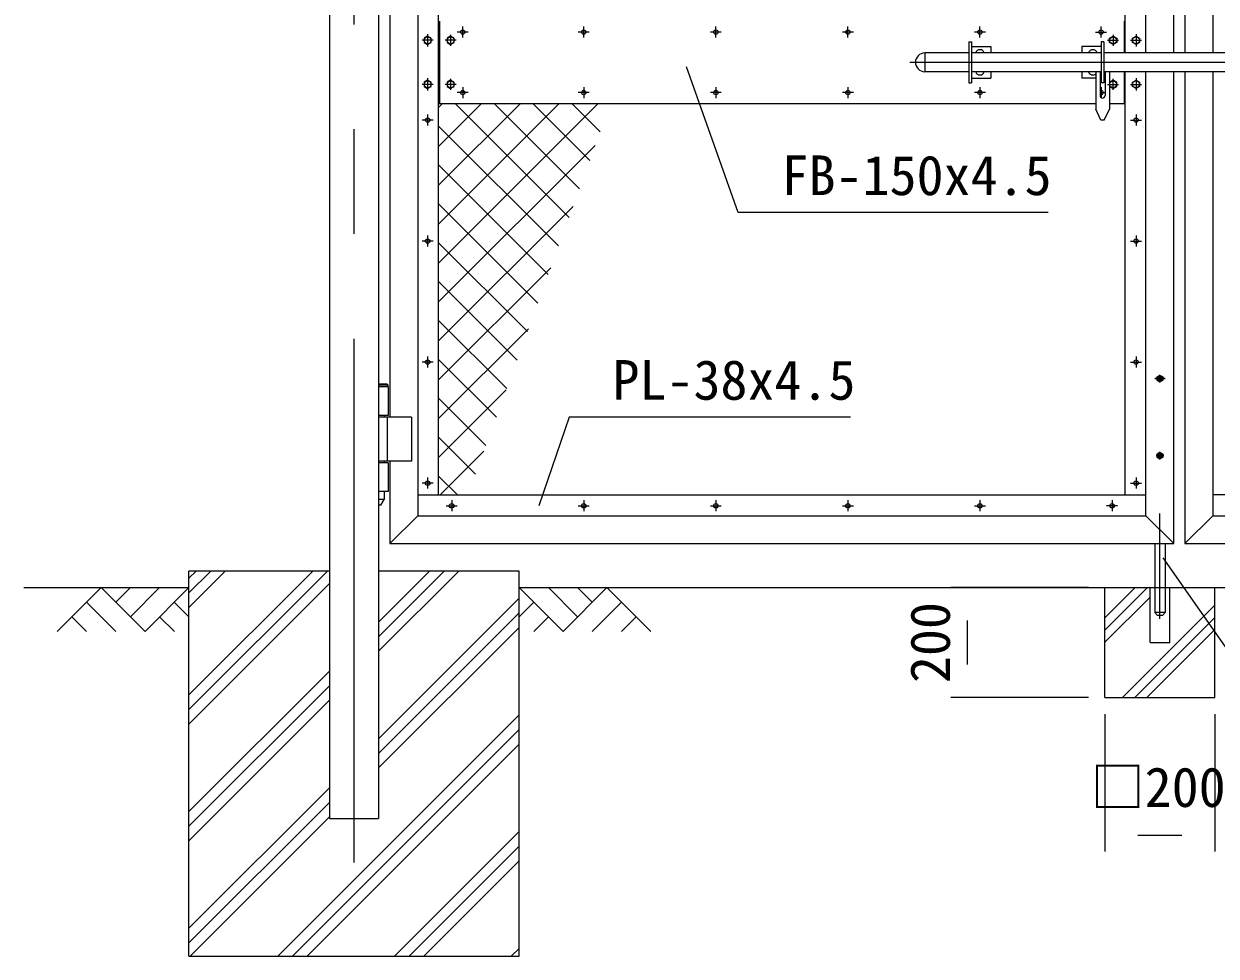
# Model space of a CAD drawing. Units: millimetres, scale not verified. Extents: x -6300 to 6300, y -4455 to 4455.
# Drawn here: x -3421 to -1255, y -2481 to -786 of the extents above; entities that cross this region are included whole.
import ezdxf
from ezdxf.enums import TextEntityAlignment as Align

# ---------------------------------------------------------------- set-up
doc = ezdxf.new("R2010")
doc.units = ezdxf.units.MM
doc.header["$LTSCALE"] = 30
doc.linetypes.add('USER1', pattern=[50.8, 31.75, -6.35, 6.35, -6.35])
doc.linetypes.add('USER3', pattern=[0.375, 0.25, -0.125])
for name, color, linetype, lineweight in [('0-0_D-STR1', 1, 'Continuous', 18), ('0-1_D-BMK', 2, 'USER1', 13), ('0-2_D-DCR-HCH', 7, 'Continuous', 9), ('0-3_D-STR4', 7, 'Continuous', 9), ('0-4_D-STR2', 7, 'Continuous', 9), ('0-5_D-STR3', 3, 'Continuous', 13), ('0-6_D-BGD', 7, 'Continuous', 9), ('0-7_D-STR-DIM', 7, 'Continuous', 9), ('0-9_D-STR-TXT', 7, 'Continuous', 9)]:
    doc.layers.add(name, color=color, linetype=linetype, lineweight=lineweight)
doc.styles.add('ＭＳ ゴシック', font='')
doc.styles.get('ＭＳ ゴシック').set_extended_font_data('MS Gothic')

msp = doc.modelspace()

# ---------------------------------------------------------------- linework, layer by layer
at = {"layer": '0-0_D-STR1'}
for p, q in [((-2865.93, 34.48), (-2865.93, -2230.52)), ((-2776.83, 34.48), (-2776.83, -2230.52)), ((-2705.58, -31.32), (-2705.58, -1679.72)), ((-1382.18, -838.52), (-1382.18, -31.32)), ((-2756.38, -210.52), (-2756.38, -1500.52)), ((-1382.18, -1679.72), (-1382.18, -872.52)), ((-1311.38, -872.52), (-1311.38, -1730.52)), ((-1260.58, -872.52), (-1260.58, -1679.72)), ((-2756.38, -1580.52), (-2756.38, -1730.52)), ((-2705.58, -1679.72), (-2756.38, -1730.52)), ((-2705.58, -1679.72), (-1382.18, -1679.72)), ((-1331.38, -1730.52), (-1382.18, -1679.72)), ((-1260.58, -1679.72), (-1311.38, -1730.52)), ((-2865.93, -2230.52), (-2776.83, -2230.52))]:
    msp.add_line(p, q, dxfattribs=at)
for points in [[(-1331.38, -838.52), (-1331.38, 19.48), (-2756.38, 19.48), (-2756.38, -130.52)], [(113.62, -130.52), (113.62, 19.48), (-1311.38, 19.48), (-1311.38, -838.52)], [(-1260.58, -1679.72), (62.82, -1679.72), (62.82, -31.32), (-1260.58, -31.32), (-1260.58, -838.52)], [(-2756.38, -1730.52), (-1331.38, -1730.52), (-1331.38, -872.52)], [(-1311.38, -1730.52), (113.62, -1730.52), (113.62, -1580.52)]]:
    msp.add_lwpolyline(points, dxfattribs=at)
at = {"layer": '0-1_D-BMK'}
for p, q in [((-2821.38, -2310.52), (-2821.38, 124.48)), ((-2613.91, -800.52), (-2633.86, -800.52)), ((-2623.88, -810.49), (-2623.88, -790.54)), ((-2393.91, -800.52), (-2413.86, -800.52)), ((-2403.88, -810.49), (-2403.88, -790.54)), ((-2153.91, -800.52), (-2173.86, -800.52)), ((-2163.88, -810.49), (-2163.88, -790.54)), ((-1913.91, -800.52), (-1933.86, -800.52)), ((-1923.88, -810.49), (-1923.88, -790.54)), ((-1673.91, -800.52), (-1693.86, -800.52)), ((-1683.88, -810.49), (-1683.88, -790.54)), ((-1473.86, -800.52), (-1453.91, -800.52)), ((-1463.88, -810.49), (-1463.88, -790.54)), ((-2677.58, -815.52), (-2697.58, -815.52)), ((-2687.58, -804.38), (-2687.58, -826.66)), ((-2635.88, -815.52), (-2655.88, -815.52)), ((-2645.88, -805.52), (-2645.88, -825.52)), ((-1451.88, -815.52), (-1431.88, -815.52)), ((-1441.88, -805.52), (-1441.88, -825.52)), ((-1410.18, -815.52), (-1390.18, -815.52)), ((-1400.18, -804.38), (-1400.18, -826.66)), ((-891.13, -855.52), (-1811.13, -855.52)), ((-2687.58, -884.38), (-2687.58, -906.66)), ((-2645.88, -885.52), (-2645.88, -905.52)), ((-1441.88, -905.52), (-1441.88, -885.52)), ((-1400.18, -884.38), (-1400.18, -906.66)), ((-2677.58, -895.52), (-2697.58, -895.52)), ((-2635.88, -895.52), (-2655.88, -895.52)), ((-2623.88, -900.54), (-2623.88, -920.49)), ((-2403.88, -900.54), (-2403.88, -920.49)), ((-2163.88, -900.54), (-2163.88, -920.49)), ((-1923.88, -900.54), (-1923.88, -920.49)), ((-1683.88, -900.54), (-1683.88, -920.49)), ((-1463.88, -900.54), (-1463.88, -919.58)), ((-1451.88, -895.52), (-1431.88, -895.52)), ((-1410.18, -895.52), (-1390.18, -895.52)), ((-2613.91, -910.52), (-2633.86, -910.52)), ((-2393.91, -910.52), (-2413.86, -910.52)), ((-2153.91, -910.52), (-2173.86, -910.52)), ((-1913.91, -910.52), (-1933.86, -910.52)), ((-1673.91, -910.52), (-1693.86, -910.52)), ((-1465.63, -910.52), (-1456.63, -910.52)), ((-2687.58, -950.54), (-2687.58, -970.49)), ((-1400.18, -950.54), (-1400.18, -970.49)), ((-2677.61, -960.52), (-2697.56, -960.52)), ((-1410.16, -960.52), (-1390.21, -960.52)), ((-2677.61, -1180.52), (-2697.56, -1180.52)), ((-2687.58, -1170.54), (-2687.58, -1190.49)), ((-1410.16, -1180.52), (-1390.21, -1180.52)), ((-1400.18, -1170.54), (-1400.18, -1190.49)), ((-2677.61, -1400.52), (-2697.56, -1400.52)), ((-2687.58, -1390.54), (-2687.58, -1410.49)), ((-1410.16, -1400.52), (-1390.21, -1400.52)), ((-1400.18, -1390.54), (-1400.18, -1410.49)), ((-1356.78, -1437.66), (-1356.78, -1423.38)), ((-1356.78, -1437.66), (-1356.78, -1423.38)), ((-1356.78, -1437.66), (-1356.78, -1423.38)), ((-1366.3, -1430.52), (-1347.26, -1430.52)), ((-1366.3, -1430.52), (-1347.26, -1430.52)), ((-1366.3, -1430.52), (-1347.26, -1430.52)), ((-1347.26, -1430.52), (-1366.3, -1430.52)), ((-1363.92, -1570.52), (-1349.64, -1570.52)), ((-1363.92, -1570.52), (-1349.64, -1570.52)), ((-1363.92, -1570.52), (-1349.64, -1570.52)), ((-1349.64, -1570.52), (-1363.92, -1570.52)), ((-1356.78, -1577.66), (-1356.78, -1563.38)), ((-1356.78, -1577.66), (-1356.78, -1563.38)), ((-1356.78, -1577.66), (-1356.78, -1563.38)), ((-2677.61, -1620.52), (-2697.56, -1620.52)), ((-2687.58, -1610.54), (-2687.58, -1630.49)), ((-1410.16, -1620.52), (-1390.21, -1620.52)), ((-1400.18, -1610.54), (-1400.18, -1630.49)), ((-2653.86, -1661.72), (-2633.91, -1661.72)), ((-2643.88, -1651.74), (-2643.88, -1671.69)), ((-2413.86, -1661.72), (-2393.91, -1661.72)), ((-2403.88, -1651.74), (-2403.88, -1671.69)), ((-2173.86, -1661.72), (-2153.91, -1661.72)), ((-2163.88, -1651.74), (-2163.88, -1671.69)), ((-1933.86, -1661.72), (-1913.91, -1661.72)), ((-1923.88, -1651.74), (-1923.88, -1671.69)), ((-1693.86, -1661.72), (-1673.91, -1661.72)), ((-1683.88, -1651.74), (-1683.88, -1671.69)), ((-1433.91, -1661.72), (-1453.86, -1661.72)), ((-1443.88, -1651.74), (-1443.88, -1671.69)), ((-1356.78, -1867.2), (-1356.78, -1675.62))]:
    msp.add_line(p, q, dxfattribs=at)
at = {"layer": '0-2_D-DCR-HCH'}
for p, q in [((-3121.38, -1846.55), (-3055.35, -1780.52)), ((-3121.38, -1820.03), (-3081.87, -1780.52)), ((-3121.38, -2032.16), (-2869.74, -1780.52)), ((-3121.38, -1793.52), (-3108.38, -1780.52)), ((-3121.38, -2005.65), (-2896.25, -1780.52)), ((-2776.83, -1926.26), (-2631.09, -1780.52)), ((-2776.83, -1899.75), (-2657.6, -1780.52)), ((-2776.83, -1873.23), (-2684.12, -1780.52)), ((-3281.02, -1810.52), (-3360.83, -1890.34)), ((-3281.02, -1810.52), (-3201.2, -1890.34)), ((-3254.41, -1837.13), (-3227.8, -1810.52)), ((-3227.8, -1863.73), (-3174.59, -1810.52)), ((-3201.2, -1890.34), (-3121.38, -1810.52)), ((-3121.38, -2058.68), (-2865.93, -1803.23)), ((-2441.56, -1890.34), (-2521.38, -1810.52)), ((-2414.96, -1863.73), (-2468.17, -1810.52)), ((-2361.74, -1810.52), (-2441.56, -1890.34)), ((-2388.21, -1837.26), (-2414.96, -1810.52)), ((-2361.74, -1810.52), (-2281.93, -1890.34)), ((-1456.78, -1887.78), (-1379.52, -1810.52)), ((-1456.78, -1865.68), (-1401.62, -1810.52)), ((-3307.62, -1837.13), (-3254.17, -1890.34)), ((-3147.99, -1837.13), (-3121.38, -1863.61)), ((-2776.83, -2085.36), (-2521.38, -1829.91)), ((-2494.77, -1837.13), (-2521.38, -1863.61)), ((-2335.14, -1837.13), (-2388.59, -1890.34)), ((-1456.78, -1909.88), (-1374.78, -1827.88)), ((-2776.83, -2111.88), (-2521.38, -1856.43)), ((-1424.84, -2010.52), (-1256.78, -1842.46)), ((-3334.23, -1863.73), (-3307.5, -1890.34)), ((-3174.59, -1863.73), (-3147.86, -1890.34)), ((-2776.83, -2138.4), (-2521.38, -1882.95)), ((-2468.17, -1863.73), (-2494.9, -1890.34)), ((-2308.53, -1863.73), (-2335.26, -1890.34)), ((-1402.74, -2010.52), (-1256.78, -1864.56)), ((-1380.65, -2010.52), (-1256.78, -1886.65)), ((-3121.38, -2217.78), (-2865.93, -1962.33)), ((-3121.38, -2244.3), (-2865.93, -1988.85)), ((-3121.38, -2270.81), (-2865.93, -2015.36)), ((-2959.86, -2480.52), (-2521.38, -2042.04)), ((-2933.34, -2480.52), (-2521.38, -2068.56)), ((-2906.82, -2480.52), (-2521.38, -2095.08)), ((-3121.38, -2429.91), (-2865.93, -2174.46)), ((-3121.38, -2456.43), (-2865.93, -2200.98)), ((-3118.95, -2480.52), (-2865.93, -2227.5)), ((-2747.72, -2480.52), (-2521.38, -2254.18)), ((-2721.21, -2480.52), (-2521.38, -2280.69)), ((-2694.69, -2480.52), (-2521.38, -2307.21)), ((-2535.59, -2480.52), (-2521.38, -2466.31))]:
    msp.add_line(p, q, dxfattribs=at)
at = {"layer": '0-3_D-STR4'}
for p, q in [((-3121.38, -2480.52), (-3121.38, -1780.52)), ((-2865.93, -1780.52), (-3121.38, -1780.52)), ((-2521.38, -1780.52), (-2776.83, -1780.52)), ((-2521.38, -2480.52), (-2521.38, -1780.52)), ((-1456.78, -2010.52), (-1456.78, -1810.52)), ((-3121.38, -2480.52), (-2521.38, -2480.52))]:
    msp.add_line(p, q, dxfattribs=at)
msp.add_lwpolyline([(-1456.78, -2010.52), (-1256.78, -2010.52), (-1256.78, -1810.52)], dxfattribs=at)
at = {"layer": '0-4_D-STR2'}
for p, q in [((-2667.58, -937.59), (-2660.51, -930.52)), ((-2667.58, -1008.3), (-2589.8, -930.52)), ((-2667.58, -1079.02), (-2519.08, -930.52)), ((-2667.58, -1149.73), (-2448.37, -930.52)), ((-2667.58, -1220.44), (-2377.66, -930.52)), ((-2430.64, -1137.58), (-2637.7, -930.52)), ((-2411.77, -1085.74), (-2566.99, -930.52)), ((-2392.9, -1033.9), (-2496.28, -930.52)), ((-2374.03, -982.06), (-2425.57, -930.52)), ((-2449.51, -1189.42), (-2667.58, -971.35)), ((-2667.58, -1291.15), (-2382.93, -1006.49)), ((-2468.38, -1241.27), (-2667.58, -1042.06)), ((-2487.25, -1293.11), (-2667.58, -1112.77)), ((-2667.58, -1361.86), (-2423.39, -1117.67)), ((-2506.11, -1344.95), (-2667.58, -1183.48)), ((-2667.58, -1432.57), (-2463.86, -1228.84)), ((-2524.98, -1396.79), (-2667.58, -1254.19)), ((-2543.85, -1448.63), (-2667.58, -1324.9)), ((-2667.58, -1503.28), (-2504.32, -1340.02)), ((-2562.72, -1500.47), (-2667.58, -1395.61)), ((-2667.58, -1573.99), (-2544.78, -1451.19)), ((-2581.59, -1552.32), (-2667.58, -1466.33)), ((-2600.46, -1604.16), (-2667.58, -1537.04)), ((-2664.6, -1641.72), (-2585.25, -1562.37)), ((-2633.61, -1641.72), (-2667.58, -1607.75))]:
    msp.add_line(p, q, dxfattribs=at)
at = {"layer": '0-5_D-STR3'}
for p, q in [((-2667.58, -1641.72), (-2667.58, -69.32)), ((-1420.18, -838.52), (-1420.18, -69.32)), ((-2665.88, -780.52), (-2665.88, -930.52)), ((-1421.88, -780.52), (-1421.88, -838.52)), ((-1703.88, -818.02), (-1703.88, -893.02)), ((-1703.88, -818.02), (-1699.38, -818.02)), ((-1699.38, -818.02), (-1699.38, -893.02)), ((-1463.38, -818.02), (-1463.38, -893.02)), ((-1458.88, -818.02), (-1463.38, -818.02)), ((-1458.88, -818.02), (-1458.88, -893.02)), ((-1784.13, -838.52), (-1784.13, -872.52)), ((-1703.88, -838.52), (-1784.13, -838.52)), ((-1699.38, -827.02), (-1663.88, -827.02)), ((-1463.38, -838.52), (-1699.38, -838.52)), ((-1663.88, -827.02), (-1663.88, -838.52)), ((-1498.88, -827.02), (-1498.88, -838.52)), ((-1463.38, -827.02), (-1498.88, -827.02)), ((-1183.88, -838.52), (-1458.88, -838.52)), ((-1703.88, -872.52), (-1784.13, -872.52)), ((-1463.38, -872.52), (-1699.38, -872.52)), ((-1699.38, -884.02), (-1663.88, -884.02)), ((-1663.88, -872.52), (-1663.88, -884.02)), ((-1498.88, -872.52), (-1498.88, -884.02)), ((-1473.63, -884.02), (-1498.88, -884.02)), ((-1473.63, -872.52), (-1473.63, -940.52)), ((-1465.63, -872.52), (-1465.63, -916.02)), ((-1463.38, -884.02), (-1465.63, -884.02)), ((-1463.38, -887.4), (-1465.63, -887.4)), ((-1183.88, -872.52), (-1458.88, -872.52)), ((-1456.63, -872.52), (-1456.63, -916.02)), ((-1448.63, -872.52), (-1448.63, -940.52)), ((-1421.88, -872.52), (-1421.88, -930.52)), ((-1420.18, -1641.72), (-1420.18, -872.52)), ((-1703.88, -893.02), (-1699.38, -893.02)), ((-1458.88, -893.02), (-1463.38, -893.02)), ((-2667.58, -930.52), (-1473.63, -930.52)), ((-1448.63, -930.52), (-1420.18, -930.52)), ((-1464.13, -960.52), (-1473.63, -940.52)), ((-1458.13, -960.52), (-1448.63, -940.52)), ((-1458.13, -960.52), (-1464.13, -960.52)), ((-2761.37, -1440.52), (-2776.83, -1440.52)), ((-2759.37, -1442.52), (-2776.83, -1442.52)), ((-2759.36, -1445.52), (-2776.83, -1445.52)), ((-2761.37, -1440.52), (-2759.37, -1442.52)), ((-2759.37, -1445.52), (-2759.37, -1442.52)), ((-2759.36, -1445.52), (-2759.36, -1497.52)), ((-2759.36, -1497.52), (-2776.83, -1497.52)), ((-2716.85, -1500.52), (-2776.83, -1500.52)), ((-2766.86, -1497.52), (-2766.86, -1500.52)), ((-2760.98, -1500.52), (-2760.98, -1580.52)), ((-2716.85, -1500.52), (-2716.85, -1580.52)), ((-2716.85, -1580.52), (-2776.83, -1580.52)), ((-2766.86, -1580.52), (-2766.86, -1583.52)), ((-2759.36, -1583.52), (-2776.83, -1583.52)), ((-2759.36, -1583.52), (-2759.36, -1635.52)), ((-2759.36, -1635.52), (-2776.83, -1635.52)), ((-2766.86, -1635.52), (-2766.86, -1650.52)), ((-2705.58, -1641.72), (-1382.18, -1641.72)), ((62.82, -1641.72), (-1260.58, -1641.72)), ((-2766.86, -1650.52), (-2776.83, -1650.52)), ((-2772.86, -1660.52), (-2776.83, -1660.52)), ((-2772.86, -1660.52), (-2766.86, -1650.52)), ((-1366.28, -1730.52), (-1366.28, -1856.02)), ((-1347.28, -1730.52), (-1347.28, -1856.02)), ((-1374.78, -1910.52), (-1374.78, -1810.52)), ((-1361.28, -1861.02), (-1366.28, -1856.02)), ((-1352.28, -1861.02), (-1361.28, -1861.02))]:
    msp.add_line(p, q, dxfattribs=at)
for points in [[(-2681.08, -811.77), (-2687.58, -808.01), (-2694.08, -811.77), (-2694.08, -819.27), (-2687.58, -823.02), (-2681.08, -819.27)], [(-2639.38, -811.77), (-2645.88, -808.01), (-2652.38, -811.77), (-2652.38, -819.27), (-2645.88, -823.02), (-2639.38, -819.27)], [(-1448.38, -811.77), (-1441.88, -808.01), (-1435.38, -811.77), (-1435.38, -819.27), (-1441.88, -823.02), (-1448.38, -819.27)], [(-1406.68, -811.77), (-1400.18, -808.01), (-1393.68, -811.77), (-1393.68, -819.27), (-1400.18, -823.02), (-1406.68, -819.27)], [(-2681.08, -891.77), (-2687.58, -888.01), (-2694.08, -891.77), (-2694.08, -899.27), (-2687.58, -903.02), (-2681.08, -899.27)], [(-2639.38, -891.77), (-2645.88, -888.01), (-2652.38, -891.77), (-2652.38, -899.27), (-2645.88, -903.02), (-2639.38, -899.27)], [(-1448.38, -899.27), (-1441.88, -903.02), (-1435.38, -899.27), (-1435.38, -891.77), (-1441.88, -888.01), (-1448.38, -891.77)], [(-1406.68, -891.77), (-1400.18, -888.01), (-1393.68, -891.77), (-1393.68, -899.27), (-1400.18, -903.02), (-1406.68, -899.27)], [(-1356.78, -1436.4), (-1361.87, -1433.46), (-1361.87, -1427.58), (-1356.78, -1424.64), (-1351.69, -1427.58), (-1351.69, -1433.46)], [(-1356.78, -1436.4), (-1361.87, -1433.46), (-1361.87, -1427.58), (-1356.78, -1424.64), (-1351.69, -1427.58), (-1351.69, -1433.46)], [(-1356.78, -1436.4), (-1361.87, -1433.46), (-1361.87, -1427.58), (-1356.78, -1424.64), (-1351.69, -1427.58), (-1351.69, -1433.46)], [(-1356.78, -1576.4), (-1361.87, -1573.46), (-1361.87, -1567.58), (-1356.78, -1564.64), (-1351.69, -1567.58), (-1351.69, -1573.46)], [(-1356.78, -1576.4), (-1361.87, -1573.46), (-1361.87, -1567.58), (-1356.78, -1564.64), (-1351.69, -1567.58), (-1351.69, -1573.46)], [(-1356.78, -1576.4), (-1361.87, -1573.46), (-1361.87, -1567.58), (-1356.78, -1564.64), (-1351.69, -1567.58), (-1351.69, -1573.46)]]:
    msp.add_lwpolyline(points, close=True, dxfattribs=at)
at = {"layer": '0-5_D-STR3', "linetype": 'USER3'}
for points in [[(-1356.78, -1436.4), (-1351.69, -1433.46), (-1351.69, -1427.58), (-1356.78, -1424.64), (-1361.87, -1427.58), (-1361.87, -1433.46)], [(-1356.78, -1576.4), (-1351.69, -1573.46), (-1351.69, -1567.58), (-1356.78, -1564.64), (-1361.87, -1567.58), (-1361.87, -1573.46)]]:
    msp.add_lwpolyline(points, close=True, dxfattribs=at)
at = {"layer": '0-5_D-STR3'}
for points in [[(-1374.78, -1910.52), (-1338.78, -1910.52), (-1338.78, -1810.52)], [(-1352.28, -1861.02), (-1347.28, -1856.02), (-1366.28, -1856.02)]]:
    msp.add_lwpolyline(points, dxfattribs=at)
for centre, radius in [((-2623.88, -800.52), 4), ((-2403.88, -800.52), 4), ((-2163.88, -800.52), 4), ((-1923.88, -800.52), 4), ((-1683.88, -800.52), 4), ((-1463.88, -800.52), 4), ((-2687.58, -815.52), 6.25), ((-2645.88, -815.52), 6.25), ((-1441.88, -815.52), 6.25), ((-1400.18, -815.52), 6.25), ((-2687.58, -895.52), 6.25), ((-2645.88, -895.52), 6.25), ((-2623.88, -910.52), 4), ((-2403.88, -910.52), 4), ((-2163.88, -910.52), 4), ((-1923.88, -910.52), 4), ((-1683.88, -910.52), 4), ((-1441.88, -895.52), 6.25), ((-1400.18, -895.52), 6.25), ((-2687.58, -960.52), 4), ((-1400.18, -960.52), 4), ((-2687.58, -1180.52), 4), ((-1400.18, -1180.52), 4), ((-2687.58, -1400.52), 4), ((-1400.18, -1400.52), 4), ((-1356.78, -1430.52), 5.1), ((-1356.78, -1430.52), 5.1), ((-1356.78, -1430.52), 5.1), ((-1356.78, -1430.52), 3), ((-1356.78, -1430.52), 3), ((-1356.78, -1430.52), 3), ((-1356.78, -1570.52), 5.1), ((-1356.78, -1570.52), 5.1), ((-1356.78, -1570.52), 5.1), ((-1356.78, -1570.52), 3), ((-1356.78, -1570.52), 3), ((-1356.78, -1570.52), 3), ((-2687.58, -1620.52), 4), ((-1400.18, -1620.52), 4), ((-2643.88, -1661.72), 4), ((-2403.88, -1661.72), 4), ((-2163.88, -1661.72), 4), ((-1923.88, -1661.72), 4), ((-1683.88, -1661.72), 4), ((-1443.88, -1661.72), 4)]:
    msp.add_circle(centre, radius, dxfattribs=at)
at = {"layer": '0-5_D-STR3', "linetype": 'USER3'}
for centre, radius in [((-1356.78, -1430.52), 5.1), ((-1356.78, -1430.52), 3), ((-1356.78, -1570.52), 5.1), ((-1356.78, -1570.52), 3)]:
    msp.add_circle(centre, radius, dxfattribs=at)
at = {"layer": '0-5_D-STR3'}
for centre, radius, start, end in [((-1784.13, -855.52), 17, 90, 270), ((-1683.88, -840.52), 8, 14.47751, 165.52249), ((-1478.88, -840.52), 8, 14.47751, 165.52249), ((-1683.88, -870.52), 8, 194.47751, 345.52249), ((-1478.88, -870.52), 8, 194.47751, 311.0145), ((-1463.88, -910.52), 4, 244.06031, 115.93969), ((-1461.13, -916.02), 4.5, 180, 0)]:
    msp.add_arc(centre, radius, start, end, dxfattribs=at)
at = {"layer": '0-6_D-BGD'}
for p, q in [((-3421.38, -1810.52), (-3121.38, -1810.52)), ((-2521.38, -1810.52), (-121.38, -1810.52))]:
    msp.add_line(p, q, dxfattribs=at)
at = {"layer": '0-7_D-STR-DIM'}
for p, q in [((-1486.78, -1810.52), (-1736.78, -1810.52)), ((-1706.78, -1950.52), (-1706.78, -1870.52)), ((-1486.78, -2010.52), (-1736.78, -2010.52)), ((-1456.78, -2040.52), (-1456.78, -2290.52)), ((-1256.78, -2040.52), (-1256.78, -2290.52)), ((-1396.78, -2260.52), (-1316.78, -2260.52))]:
    msp.add_line(p, q, dxfattribs=at)
at = {"layer": '0-9_D-STR-TXT'}
for points in [[(-1559.99, -1128.71), (-2123.56, -1128.71), (-2217.1, -863.51)], [(-1918.9, -1500.67), (-2430.44, -1500.67), (-2485.62, -1661.51)], [(-536.17, -2048.13), (-1147.07, -2048.13), (-1350.8, -1756.23)]]:
    msp.add_lwpolyline(points, dxfattribs=at)

# ---------------------------------------------------------------- texts
at = {"layer": '0-7_D-STR-DIM', "style": 'ＭＳ ゴシック'}
msp.add_text('200', height=72.14, rotation=90, dxfattribs=at).set_placement((-1716.9, -1984.02), align=Align.BOTTOM_LEFT)
msp.add_text('□200', height=72.14, dxfattribs=at).set_placement((-1483.01, -2230.91), align=Align.BOTTOM_LEFT)
at = {"layer": '0-9_D-STR-TXT', "style": 'ＭＳ ゴシック'}
for s, p in [('FB-150x4.5', (-2044.51, -1118.59)), ('PL-38x4.5', (-2351.77, -1490.55))]:
    msp.add_text(s, height=72.14, dxfattribs=at).set_placement(p, align=Align.BOTTOM_LEFT)

doc.saveas('drawing.dxf')
